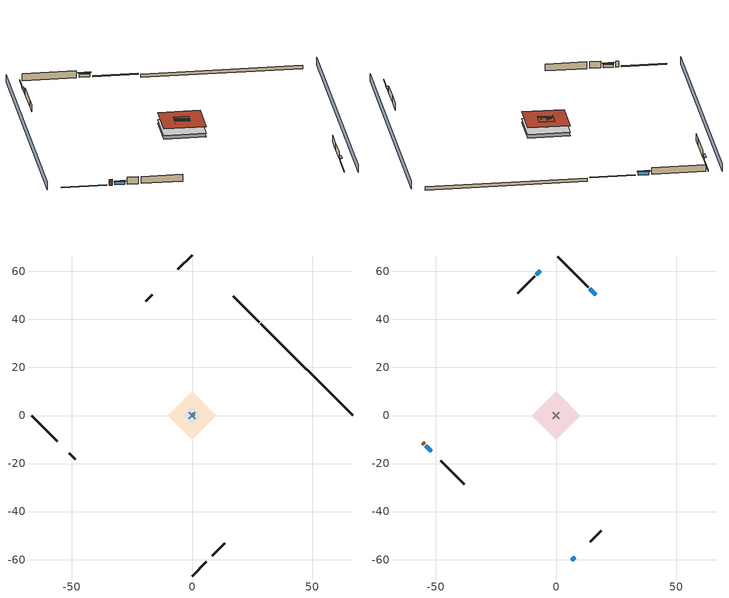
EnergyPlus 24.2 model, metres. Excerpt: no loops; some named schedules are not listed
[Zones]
crawlspace - vented
 floor foundation (Slab2 construction): -10.06,0 0,10.06 10.06,0 0,-10.06 z-0.91
 wall outside (RimJoist1 construction): 27.96,38.85 17.23,49.58 z0.3:0.61
 wall outside (RimJoist2 construction): 0,-66.81 5.97,-60.84 z0.3:0.61
 wall outside (RimJoist3 construction): -66.81,0 -56.08,-10.73 z0.3:0.61
 wall outside (RimJoist4 construction): 0,66.81 -5.97,60.84 z0.3:0.61
 wall foundation (FoundationWall1 construction): 66.81,0 28.62,38.19 z-0.91:0.3
furnace airloop ret air zone
 floor adiabatic (AdiabaticConst): 0,0 0,1 1,1 1,0 z0
 wall adiabatic (AdiabaticConst): 0,1 0,0 1,0 1,1 0,1 z0:1
 ceiling adiabatic (AdiabaticConst): 1,0 1,1 0,1 0,0 z1
garage
 floor foundation (Slab1 construction): -3.66,0 0,3.66 3.66,0 0,-3.66 z0
 wall outside (Wall1 construction): 8.37,-58.43 13.55,-53.26 z0.3:2.74
 wall outside (Wall2 construction): -51.19,-15.62 -48.6,-18.21 z0.3:2.74
 wall outside (Wall9 construction): -16.63,50.18 -19.21,47.59 z0.3:2.74
 wall to conditioned space (Wall5 construction Reversed): 1.29,-1.29 -1.29,1.29 z0.3:2.74
 wall to conditioned space (Wall6 construction Reversed): 1.29,1.29 -1.29,-1.29 z0.3:2.74
 roof outside (Roof1 construction): 0,3.66 -3.66,0 0,-3.66 3.66,0 z2.74
conditioned space
 floor to crawlspace - vented (Floor1 construction): -10.06,0 0,10.06 10.06,0 0,-10.06 z0.3
 wall outside (AdiabaticWallConstruction 1): -55.42,-11.39 -54.77,-12.04 z0.3:2.34
 wall outside (AdiabaticWallConstruction): 16.57,50.24 13.99,52.81 z0.3:1.49; 6.63,-60.18 7.72,-59.09 / -6.63,60.18 -8.27,58.54 z0.3:1.34; -54.12,-12.69 -51.85,-14.96 z0.3:1.4
 wall outside (Wall3 construction): 13.34,53.47 0.66,66.15 z0.3:2.74
 wall outside (Wall4 construction): 14.2,-52.6 18.9,-47.91 z0.3:2.74
 wall outside (Wall7 construction): -47.95,-18.86 -38.16,-28.65 z0.3:2.74
 wall outside (Wall8 construction): -8.93,57.88 -15.97,50.84 z0.3:2.74
 window (WindowConstruction): 16.57,50.24 13.99,52.81 z0.3:1.49
 window (WindowConstruction 1): 6.63,-60.18 7.72,-59.09 z0.3:1.34
 window (WindowConstruction 2): -54.12,-12.69 -51.85,-14.96 z0.3:1.4
 window (WindowConstruction 3): -6.63,60.18 -8.27,58.54 z0.3:1.34
 door (Door): -55.42,-11.39 -54.77,-12.04 z0.3:2.34
 roof outside (Roof2 construction): 0,10.06 -10.06,0 0,-10.06 10.06,0 z2.74
shading: 3.23,-70.04 70.04,-3.23 / -3.23,70.04 -70.04,3.23 z0:2.74; 13.78,53.03 16.79,50.02 17.22,50.45 14.21,53.46 z1.8; 7.93,-58.88 6.41,-60.4 6.84,-60.83 8.36,-59.31 z1.65; -51.63,-15.18 -54.33,-12.48 -54.76,-12.91 -52.06,-15.61 z1.71; -8.48,58.32 -6.41,60.4 -6.84,60.83 -8.92,58.76 z1.65
[Building]
Building 1: Terrain=Suburbs
[Site:Location]
Portland Intl Arpt_OR: Latitude {deg}=45.59; Longitude {deg}=-122.6; Time Zone {hr}=-8; Elevation {m}=33; Keep Site Location Information=Yes
[Site:GroundTemperature:Shallow]
10.2558, 8.96328, 8.85977, 9.47314, 11.9355, 14.3863, 16.5111, 17.8571, 17.9714, 16.8767, 14.8061, 12.4304
[Site:WaterMainsTemperature]
Calculation Method=Schedule; Temperature Schedule=mains temperature schedule
[Material] Roughness=Rough; Thermal Absorptance=0.9
Name | Thickness {m} | Conductivity {W/m-K} | Density {kg/m3} | Specific Heat {J/kg-K} | Solar Absorptance | Visible Absorptance
composite shingle siding | 0.00635 | 0.162714 | 1121.4 | 1465.45 | 0.7 | 0.7
concrete 4.0 in. | 0.1016 | 1.803125 | 2242.8 | 837.4 | 0.7 | 0.7
concrete 8.0 in. | 0.2032 | 1.803125 | 2242.8 | 837.4 | 0.7 | 0.7
door material | 0.04445 | 0.0612267 | 512.64 | 1214.23 | 0.7 | 0.7
floor covering | 0.0127 | 0.0433444 | 54.468 | 1339.84 | 0.6 | 0.6
floor rigid ins; roof rigid ins 1; wall rigid ins; wall rigid ins 1; wall rigid ins 2 | 0.051816 | 0.029427 | 32.04 | 1214.23 | 0.7 | 0.7
floor stud and cavity | 0.1397 | 0.0972396 | 92.3553 | 1139.71 | 0.7 | 0.7
furniture material conditioned space 1; furniture material garage 1 | 0.1524 | 0.115458 | 640.8 | 1214.23 | 0.6 | 0.6
gypsum board | 0.0127 | 0.160291 | 801 | 837.4 | 0.6 | 0.6
osb sheathing 0.5 in. | 0.0127 | 0.115458 | 512.64 | 1214.23 | 0.6 | 0.6
osb sheathing 0.5 in. 1 | 0.0127 | 0.115458 | 512.64 | 1214.23 | 0.7 | 0.7
osb sheathing 0.75 in. | 0.01905 | 0.115458 | 512.64 | 1214.23 | 0.7 | 0.7
rim joist stud and cavity | 0.0508 | 0.144151 | 50.32683 | 1063.81 | 0.6 | 0.6
roof rigid ins | 0.00302951 | 0.029427 | 32.04 | 1214.23 | 0.7 | 0.7
roof stud and cavity | 0.2032 | 0.132304 | 78.34581 | 1123.46 | 0.7 | 0.7
slate or tile shingles | 0.01905 | 0.840978 | 1899.972 | 799.717 | 0.75 | 0.75
soil 0.5 in. | 0.0127 | 1.3848 | 1842.3 | 418.7 | 0.7 | 0.7
wall rigid ins 3 | 0.512978 | 0.029427 | 32.04 | 1214.23 | 0.7 | 0.7
wall stud and cavity | 0.1397 | 0.348479 | 139.0536 | 1170.24 | 0.6 | 0.6
wall stud and cavity 1 | 0.1397 | 0.207325 | 139.0536 | 1170.24 | 0.7 | 0.7
wall stud and cavity 2 | 0.1397 | 0.222524 | 139.0536 | 1170.24 | 0.7 | 0.7
wall stud and cavity 3 | 0.0889 | 0.380278 | 52.3479 | 1209.89 | 0.7 | 0.7
wall stud and cavity 4 | 0.0889 | 0.391764 | 83.0341 | 1211.67 | 0.7 | 0.7
wood siding; wood siding 1 | 0.0254 | 0.102417 | 544.68 | 1172.36 | 0.7 | 0.7
[Material:NoMass]
Adiabatic: Roughness=Rough; Thermal Resistance {m2-K/W}=176.1; Thermal Absorptance=0.9; Solar Absorptance=0.7; Visible Absorptance=0.7
[WindowMaterial:SimpleGlazingSystem]
WindowMaterial: U-Factor {W/m2-K}=2.15764; Solar Heat Gain Coefficient=0.44
[Construction]
AdiabaticConst: Adiabatic
AdiabaticWallConstruction: wood siding, wall rigid ins 3, wall stud and cavity 3, gypsum board
AdiabaticWallConstruction 1: wood siding 1, wall rigid ins 3, wall stud and cavity 3, gypsum board
Door: door material
Floor1 construction: floor stud and cavity, floor rigid ins, osb sheathing 0.75 in., floor covering
FoundationWall1 construction: concrete 8.0 in.
furniture construction conditioned space 1: furniture material conditioned space 1
furniture construction garage 1: furniture material garage 1
PartitionWallConstruction: gypsum board, wall stud and cavity 4, gypsum board
RimJoist1 construction; RimJoist2 construction; RimJoist3 construction; RimJoist4 construction: composite shingle siding, rim joist stud and cavity
Roof1 construction: slate or tile shingles, roof rigid ins, osb sheathing 0.5 in.
Roof2 construction: slate or tile shingles, roof rigid ins 1, osb sheathing 0.75 in., roof stud and cavity, gypsum board
Slab1 construction: concrete 4.0 in.
Slab2 construction: soil 0.5 in.
Wall1 construction; Wall2 construction; Wall9 construction: composite shingle siding, osb sheathing 0.5 in. 1, wall stud and cavity
Wall3 construction; Wall4 construction: composite shingle siding, wall rigid ins, osb sheathing 0.5 in. 1, wall stud and cavity 1, gypsum board
Wall5 construction Reversed: gypsum board, wall stud and cavity 2, osb sheathing 0.5 in. 1, wall rigid ins 1
Wall6 construction Reversed: gypsum board, wall stud and cavity 2, osb sheathing 0.5 in. 1, wall rigid ins 2
Wall7 construction; Wall8 construction: composite shingle siding, wall rigid ins 2, osb sheathing 0.5 in. 1, wall stud and cavity 1, gypsum board
WindowConstruction; WindowConstruction 1; WindowConstruction 2; WindowConstruction 3: WindowMaterial
[Zone] Multiplier=1
Name | Volume {m3} | Part of Total Floor Area
conditioned space | 493.619 | Yes
crawlspace - vented | 246.81 | Yes
furnace airloop ret air zone | 1 | No
garage | 65.242 | Yes
[Space]
Name | Zone | Volume {m3} | Space Type
conditioned space 1 | conditioned space | 493.619
crawlspace - vented 1 | crawlspace - vented | 246.81
furnace airloop ret air space | furnace airloop ret air zone |  | Plenum Space Type
garage 1 | garage | 65.242
[SurfaceProperty:IncidentSolarMultiplier] Incident Solar Multiplier=1; Incident Solar Multiplier Schedule=trans schedule winter=0.85 summer=0.7
Window1; Window2; Window3; Window4
[InternalMass]
Name | Construction | Zone or ZoneList | Space or SpaceList | Surface Area {m2}
furniture mass conditioned space 1 | furniture construction conditioned space 1 | conditioned space | conditioned space 1 | 80.97429
partition wall mass | PartitionWallConstruction | conditioned space | conditioned space 1 | 202.436
furniture mass garage 1 | furniture construction garage 1 | garage | garage 1 | 2.67561
[Lights] Design Level Calculation Method=LightingLevel; Return Air Fraction=0; Fraction Radiant=0.6; Fraction Visible=0.2; Fraction Replaceable=1
Name | Zone or ZoneList or Space or SpaceList | Schedule | Lighting Level {W}
interior lighting | conditioned space 1 | lighting_interior | 456.157
garage lighting | garage 1 | lighting_garage | 15.1142
[People]
occupants: Zone or ZoneList or Space or SpaceList=conditioned space 1; Number of People Schedule=occupants; Number of People Calculation Method=People; Number of People=2; Fraction Radiant=0.314171; Sensible Heat Fraction=0.56303; Activity Level Schedule=occupants activity schedule; Carbon Dioxide Generation Rate {m3/s-W}=0; Enable ASHRAE 55 Comfort Warnings=No; Mean Radiant Temperature Calculation Type=EnclosureAveraged
[ElectricEquipment] Design Level Calculation Method=EquipmentLevel
Name | Zone or ZoneList or Space or SpaceList | Schedule | Design Level {W} | Fraction Latent | Fraction Radiant | Fraction Lost
ceiling fan | conditioned space 1 | ceiling_fan | 17.5747 | 0 | 0.558 | 0
clothes dryer | conditioned space 1 | clothes_dryer | 6320.33 | 0.015 | 0.081 | 0.85
clothes washer | conditioned space 1 | clothes_washer | 383.239 | 0.03 | 0.162 | 0.7
cooking range | conditioned space 1 | cooking_range | 173.363 | 0.16 | 0.384 | 0.2
dishwasher | conditioned space 1 | dishwasher | 746.296 | 0.3 | 0.18 | 0.4
fridge | conditioned space 1 | fridge schedule | 57.5342 | 0 | 0.6 | 0
mech vent bath fan 0 | conditioned space 1 | mech vent bath fan 0 schedule | 30 | 0 | 0 | 1
mech vent house fan | conditioned space 1 | mech vent house fan schedule | 0 | 0 | 0 | 1
mech vent house fan cfis | conditioned space 1 | mech vent house fan cfis schedule | 0 | 0 | 0 | 0
mech vent range fan 0 | conditioned space 1 | mech vent range fan 0 schedule | 30 | 0 | 0 | 1
misc plug loads | conditioned space 1 | plug_loads_other | 709.279 | 0.021 | 0.558 | 0.049
misc tv | conditioned space 1 | plug_loads_tv | 1137.25 | 0 | 0.6 | 0
whole house fan | conditioned space 1 | Always On Discrete | 0 | 0 | 0 | 1
freezer | garage 1 | freezer schedule | 194.914 | 0 | 0.6 | 0
fridge 1 | garage 1 | fridge schedule 1 | 100.822 | 0 | 0.6 | 0
[OtherEquipment] Design Level Calculation Method=EquipmentLevel
Name | Fuel Type | Zone or ZoneList or Space or SpaceList | Schedule | Design Level {W} | Fraction Latent | Fraction Radiant | Fraction Lost
clothes dryer 1 | Electricity | conditioned space 1 | clothes_dryer | 0 | 0.015 | 0.081 | 0.85
cooking range 1 | NaturalGas | conditioned space 1 | cooking_range | 5080.76 | 0.16 | 0.384 | 0.2
furnace airloop_0 SupCondToLv; furnace airloop_0 SupSensLkToCond; mech vent house fan sensible load | None | conditioned space 1 | Always On Discrete | 0 | 0 | 0 | 0
furnace airloop_0 SupLatLkToCond; mech vent house fan latent load | None | conditioned space 1 | Always On Discrete | 0 | 1 | 0 | 0
general water use latent | None | conditioned space 1 | general water use schedule | 44.1266 | 1 | 0 | 0
general water use sensible | None | conditioned space 1 | general water use schedule | -43.4886 | 0 | 0.6 | 0
furnace airloop_0 RetCondToDZ; furnace airloop_0 SupCondToDZ; furnace airloop_0 SupSensLkToDZ | None | crawlspace - vented 1 | Always On Discrete | 0 | 0 | 0 | 0
furnace airloop_0 SupLatLkToDZ | None | crawlspace - vented 1 | Always On Discrete | 0 | 1 | 0 | 0
furnace airloop_0 RetCondToRP; furnace airloop_0 RetSensLkToRP | None | furnace airloop ret air space | Always On Discrete | 0 | 0 | 0 | 0
furnace airloop_0 RetLatLkToRP | None | furnace airloop ret air space | Always On Discrete | 0 | 1 | 0 | 0
water heater energy adjustment1 | Electricity | garage 1 | Always On Discrete | 0.01 | 0 | 0 | 1
water heater lat | None | garage 1 | Always On Discrete | 0 | 1 | 0 | 0
water heater sens | None | garage 1 | Always On Discrete | 0 | 0 | 0 | 0
[ZoneInfiltration:DesignFlowRate] Schedule=Always On Discrete
Name | Zone or ZoneList or Space or SpaceList | Design Flow Rate Calculation Method | Design Flow Rate {m3/s} | Air Changes per Hour {1/hr} | Constant Term Coefficient | Temperature Term Coefficient | Velocity Term Coefficient | Velocity Squared Term Coefficient
infil flow; natural vent flow; whole house fan flow | conditioned space 1 | Flow/Zone | 0
crawlspace_vented 1 duct leakage imbalance infil flow | crawlspace - vented 1 | Flow/Zone | 0
infil crawlspace - vented 1 | crawlspace - vented 1 | AirChanges/Hour |  | 2.6013 | 1 | 0 | 0 | 0
[ZoneMixing] Schedule=Always On Continuous; Design Flow Rate Calculation Method=Flow/Zone; Design Flow Rate {m3/s}=0
Name | Zone or Space | Source Zone or Space
furnace airloop_0 ZoneMixDZToCond mix | conditioned space | crawlspace - vented
furnace airloop_0 ZoneMixCondToDZ mix | crawlspace - vented | conditioned space
[SurfaceProperty:ExposedFoundationPerimeter] Exposed Perimeter Calculation Method=TotalExposedPerimeter
Name | Total Exposed Perimeter {m}
Slab2 | 54.01056
Slab1 | 14.6304
[SpaceList]
Plenum Space Type: furnace airloop ret air space
[ZoneInfiltration:EffectiveLeakageArea]
infil garage 1: Zone or Space=garage 1; Schedule=Always On Discrete; Effective Air Leakage Area {cm2}=67.9592; Stack Coefficient=0.000129147; Wind Coefficient=4.64657e-05
[AvailabilityManager:Scheduled] Schedule=Always On Discrete
furnace airloop Availability Manager; room ac airloop Availability Manager
[AirLoopHVAC:ReturnPlenum]
Air Loop HVAC Return Plenum 1: Zone=furnace airloop ret air zone
[WaterUse:Equipment]
dishwasher: Peak Flow Rate {m3/s}=1.18553e-05; Flow Rate Fraction Schedule=hot_water_dishwasher
[Foundation:Kiva] Wall Depth Below Slab {m}=0.2032
Name | Initial Indoor Air Temperature {C} | Wall Height Above Grade {m}
Foundation Kiva 1 | 13.4258 | 0.1016
Foundation Kiva 2 | 8.36103 | 0.3048
[Foundation:Kiva:Settings]
Soil Conductivity {W/m-K}=1.3848; Soil Density {kg/m3}=1842.3; Soil Specific Heat {J/kg-K}=418.7; Ground Solar Absorptivity=0.9; Ground Thermal Absorptivity=0.9; Ground Surface Roughness {m}=0.03; Far-Field Width {m}=40; Deep-Ground Boundary Condition=ZeroFlux; Deep-Ground Depth {m}=40; Minimum Cell Dimension {m}=0.2; Maximum Cell Growth Coefficient=3; Simulation Timestep=Timestep
[Exterior:Lights]
exterior lighting: Schedule=exterior lighting schedule; Design Level {W}=12.0218
[EnergyManagementSystem:GlobalVariable]
furnace_airloop_0_DuctImbalLkExhFanEquivCond
furnace_airloop_0_DuctImbalLkExhFanEquivDZ
furnace_airloop_0_DuctImbalLkSupFanEquivCond
furnace_airloop_0_DuctImbalLkSupFanEquivDZ
furnace_airloop_0_DZ_T
furnace_airloop_0_DZ_W
furnace_airloop_0_RetCondToDZ
furnace_airloop_0_RetCondToRP
furnace_airloop_0_RetLatLkToRP
furnace_airloop_0_RetSensLkToRP
furnace_airloop_0_SupCondToDZ
furnace_airloop_0_SupCondToLv
furnace_airloop_0_SupLatLkToCond
furnace_airloop_0_SupLatLkToDZ
furnace_airloop_0_SupSensLkToCond
furnace_airloop_0_SupSensLkToDZ
furnace_airloop_0_ZoneMixCondToDZ
furnace_airloop_0_ZoneMixDZToCond
furnace_airloop_AH_MFR
furnace_airloop_AH_Tout
furnace_airloop_AH_VFR
furnace_airloop_AH_Wout
furnace_airloop_Fan_RTF
furnace_airloop_RA_T
furnace_airloop_Ra_W
infil_program_Qfan
infil_program_Qinf
natural_vent_program_Qnv
natural_vent_program_Qwhf
room_ac_airloop_Fan_RTF
[EnergyManagementSystem:Sensor]
Name | Output:Variable or Output:Meter Index Key | Output:Variable or Output:Meter
airflow_gain | infil flow | Infiltration Sensible Heat Gain Energy
airflow_gain_1 | natural vent flow | Infiltration Sensible Heat Gain Energy
airflow_gain_2 | whole house fan flow | Infiltration Sensible Heat Gain Energy
airflow_loss | infil flow | Infiltration Sensible Heat Loss Energy
airflow_loss_1 | natural vent flow | Infiltration Sensible Heat Loss Energy
airflow_loss_2 | whole house fan flow | Infiltration Sensible Heat Loss Energy
clg_load_cond |  | Cooling:EnergyTransfer:Zone:CONDITIONED SPACE
clg_load_duct |  | Cooling:EnergyTransfer:Zone:FURNACE AIRLOOP RET AIR ZONE
clg_sp_s; clg_sp_s_1 | cooling setpoint | Schedule Value
clothes_dryer_exhaust_0_sch_s | clothes_dryer | Schedule Value
cool_season | cooling season schedule | Schedule Value
ducts_conv | furnace airloop_0 RetCondToRP | Other Equipment Convective Heating Energy
ducts_conv_1 | furnace airloop_0 RetLatLkToRP | Other Equipment Convective Heating Energy
ducts_conv_2 | furnace airloop_0 RetSensLkToRP | Other Equipment Convective Heating Energy
ducts_conv_3 | furnace airloop_0 SupCondToLv | Other Equipment Convective Heating Energy
ducts_conv_4 | furnace airloop_0 SupLatLkToCond | Other Equipment Convective Heating Energy
ducts_conv_5 | furnace airloop_0 SupSensLkToCond | Other Equipment Convective Heating Energy
ducts_rad | furnace airloop_0 RetCondToRP | Other Equipment Radiant Heating Energy
ducts_rad_1 | furnace airloop_0 RetLatLkToRP | Other Equipment Radiant Heating Energy
ducts_rad_2 | furnace airloop_0 RetSensLkToRP | Other Equipment Radiant Heating Energy
ducts_rad_3 | furnace airloop_0 SupCondToLv | Other Equipment Radiant Heating Energy
ducts_rad_4 | furnace airloop_0 SupLatLkToCond | Other Equipment Radiant Heating Energy
ducts_rad_5 | furnace airloop_0 SupSensLkToCond | Other Equipment Radiant Heating Energy
fridge_tin_s_1 | garage | Zone Mean Air Temperature
furnace_airloop_0_DZ_T_s | crawlspace - vented | Zone Air Temperature
furnace_airloop_0_DZ_W_s | crawlspace - vented | Zone Mean Air Humidity Ratio
furnace_airloop_AH_MFR_s | Node 15 | System Node Mass Flow Rate
furnace_airloop_AH_Tout_s | Node 15 | System Node Temperature
furnace_airloop_AH_VFR_s | Node 15 | System Node Current Density Volume Flow Rate
furnace_airloop_AH_Wout_s | Node 15 | System Node Humidity Ratio
furnace_airloop_RA_T_s | Node 18 | System Node Temperature
furnace_airloop_Ra_W_s | Node 18 | System Node Humidity Ratio
htg_load_cond |  | Heating:EnergyTransfer:Zone:CONDITIONED SPACE
htg_load_duct |  | Heating:EnergyTransfer:Zone:FURNACE AIRLOOP RET AIR ZONE
htg_sp_s; htg_sp_s_1 | heating setpoint | Schedule Value
ig_ee_conv | ceiling fan | Electric Equipment Convective Heating Energy
ig_ee_conv_1 | clothes dryer | Electric Equipment Convective Heating Energy
ig_ee_conv_3 | cooking range | Electric Equipment Convective Heating Energy
ig_ee_conv_4 | dishwasher | Electric Equipment Convective Heating Energy
ig_ee_conv_5 | fridge | Electric Equipment Convective Heating Energy
ig_ee_conv_6 | misc plug loads | Electric Equipment Convective Heating Energy
ig_ee_conv_7 | misc tv | Electric Equipment Convective Heating Energy
ig_ee_conv_8 | whole house fan | Electric Equipment Convective Heating Energy
ig_ee_rad | ceiling fan | Electric Equipment Radiant Heating Energy
ig_ee_rad_1 | clothes dryer | Electric Equipment Radiant Heating Energy
ig_ee_rad_3 | cooking range | Electric Equipment Radiant Heating Energy
ig_ee_rad_4 | dishwasher | Electric Equipment Radiant Heating Energy
ig_ee_rad_5 | fridge | Electric Equipment Radiant Heating Energy
ig_ee_rad_6 | misc plug loads | Electric Equipment Radiant Heating Energy
ig_ee_rad_7 | misc tv | Electric Equipment Radiant Heating Energy
ig_ee_rad_8 | whole house fan | Electric Equipment Radiant Heating Energy
ig_lgt_conv | interior lighting | Lights Convective Heating Energy
ig_lgt_rad | interior lighting | Lights Radiant Heating Energy
ig_lgt_vis | interior lighting | Lights Visible Radiation Heating Energy
ig_oe_conv | clothes dryer 1 | Other Equipment Convective Heating Energy
ig_oe_conv_1 | cooking range 1 | Other Equipment Convective Heating Energy
ig_oe_conv_2 | general water use latent | Other Equipment Convective Heating Energy
ig_oe_conv_3 | general water use sensible | Other Equipment Convective Heating Energy
ig_oe_rad | clothes dryer 1 | Other Equipment Radiant Heating Energy
ig_oe_rad_1 | cooking range 1 | Other Equipment Radiant Heating Energy
ig_oe_rad_2 | general water use latent | Other Equipment Radiant Heating Energy
ig_oe_rad_3 | general water use sensible | Other Equipment Radiant Heating Energy
ig_ppl_conv | occupants | People Convective Heating Energy
ig_ppl_rad | occupants | People Radiant Heating Energy
im_conv | furniture mass conditioned space 1 | Surface Inside Face Convection Heat Gain Energy
im_conv_1 | partition wall mass | Surface Inside Face Convection Heat Gain Energy
im_ig | furniture mass conditioned space 1 | Surface Inside Face Internal Gains Radiation Heat Gain Energy
im_ig_1 | partition wall mass | Surface Inside Face Internal Gains Radiation Heat Gain Energy
im_lgt | furniture mass conditioned space 1 | Surface Inside Face Lights Radiation Heat Gain Energy
im_lgt_1 | partition wall mass | Surface Inside Face Lights Radiation Heat Gain Energy
im_sol | furniture mass conditioned space 1 | Surface Inside Face Solar Radiation Heat Gain Energy
im_sol_1 | partition wall mass | Surface Inside Face Solar Radiation Heat Gain Energy
im_surf | furniture mass conditioned space 1 | Surface Inside Face Net Surface Thermal Radiation Heat Gain Energy
im_surf_1 | partition wall mass | Surface Inside Face Net Surface Thermal Radiation Heat Gain Energy
mech_vent_bath_fan_0_sch_s | mech vent bath fan 0 schedule | Schedule Value
mech_vent_range_fan_0_sch_s | mech vent range fan 0 schedule | Schedule Value
mv_conv | mech vent bath fan 0 | Electric Equipment Convective Heating Energy
mv_conv_1 | mech vent house fan | Electric Equipment Convective Heating Energy
mv_conv_2 | mech vent house fan cfis | Electric Equipment Convective Heating Energy
mv_conv_3 | mech vent range fan 0 | Electric Equipment Convective Heating Energy
mv_conv_4 | mech vent house fan latent load | Other Equipment Convective Heating Energy
mv_conv_5 | mech vent house fan sensible load | Other Equipment Convective Heating Energy
mv_rad | mech vent bath fan 0 | Electric Equipment Radiant Heating Energy
mv_rad_1 | mech vent house fan | Electric Equipment Radiant Heating Energy
mv_rad_2 | mech vent house fan cfis | Electric Equipment Radiant Heating Energy
mv_rad_3 | mech vent range fan 0 | Electric Equipment Radiant Heating Energy
mv_rad_4 | mech vent house fan latent load | Other Equipment Radiant Heating Energy
mv_rad_5 | mech vent house fan sensible load | Other Equipment Radiant Heating Energy
natural_vent_s | natural vent schedule | Schedule Value
out_pb_s |  | Site Outdoor Air Barometric Pressure
out_wt_s |  | Site Outdoor Air Humidity Ratio
site_vw_s |  | Site Wind Speed
ss_back_out | Window1 | Surface Window Shortwave from Zone Back Out Window Heat Transfer Rate
ss_back_out_1 | Window2 | Surface Window Shortwave from Zone Back Out Window Heat Transfer Rate
ss_back_out_2 | Window3 | Surface Window Shortwave from Zone Back Out Window Heat Transfer Rate
ss_back_out_3 | Window4 | Surface Window Shortwave from Zone Back Out Window Heat Transfer Rate
ss_conv | Door1 | Surface Inside Face Convection Heat Gain Energy
ss_conv_1 | Window1 | Surface Inside Face Convection Heat Gain Energy
ss_conv_2 | Window2 | Surface Inside Face Convection Heat Gain Energy
ss_conv_3 | Window3 | Surface Inside Face Convection Heat Gain Energy
ss_conv_4 | Window4 | Surface Inside Face Convection Heat Gain Energy
ss_ig | Door1 | Surface Inside Face Internal Gains Radiation Heat Gain Energy
ss_ig_1 | Window1 | Surface Inside Face Internal Gains Radiation Heat Gain Energy
ss_ig_2 | Window2 | Surface Inside Face Internal Gains Radiation Heat Gain Energy
ss_ig_3 | Window3 | Surface Inside Face Internal Gains Radiation Heat Gain Energy
ss_ig_4 | Window4 | Surface Inside Face Internal Gains Radiation Heat Gain Energy
ss_lgt | Door1 | Surface Inside Face Lights Radiation Heat Gain Energy
ss_sol | Door1 | Surface Inside Face Solar Radiation Heat Gain Energy
ss_surf | Door1 | Surface Inside Face Net Surface Thermal Radiation Heat Gain Energy
ss_surf_1 | Window1 | Surface Inside Face Net Surface Thermal Radiation Heat Gain Energy
ss_surf_2 | Window2 | Surface Inside Face Net Surface Thermal Radiation Heat Gain Energy
ss_surf_3 | Window3 | Surface Inside Face Net Surface Thermal Radiation Heat Gain Energy
ss_surf_4 | Window4 | Surface Inside Face Net Surface Thermal Radiation Heat Gain Energy
ss_trans_in | Window1 | Surface Window Transmitted Solar Radiation Rate
ss_trans_in_1 | Window2 | Surface Window Transmitted Solar Radiation Rate
ss_trans_in_2 | Window3 | Surface Window Transmitted Solar Radiation Rate
ss_trans_in_3 | Window4 | Surface Window Transmitted Solar Radiation Rate
ss_trans_out | Window1 | Surface Inside Face Initial Transmitted Diffuse Transmitted Out Window Solar Radiation Rate
ss_trans_out_1 | Window2 | Surface Inside Face Initial Transmitted Diffuse Transmitted Out Window Solar Radiation Rate
ss_trans_out_2 | Window3 | Surface Inside Face Initial Transmitted Diffuse Transmitted Out Window Solar Radiation Rate
ss_trans_out_3 | Window4 | Surface Inside Face Initial Transmitted Diffuse Transmitted Out Window Solar Radiation Rate
s_conv | Floor1 | Surface Inside Face Convection Heat Gain Energy
s_conv_1 | Roof2 | Surface Inside Face Convection Heat Gain Energy
s_conv_2 | Wall3 | Surface Inside Face Convection Heat Gain Energy
s_conv_3 | Wall4 | Surface Inside Face Convection Heat Gain Energy
s_conv_4 | Wall5 | Surface Inside Face Convection Heat Gain Energy
s_conv_5 | Wall6 | Surface Inside Face Convection Heat Gain Energy
s_conv_6 | Wall7 | Surface Inside Face Convection Heat Gain Energy
